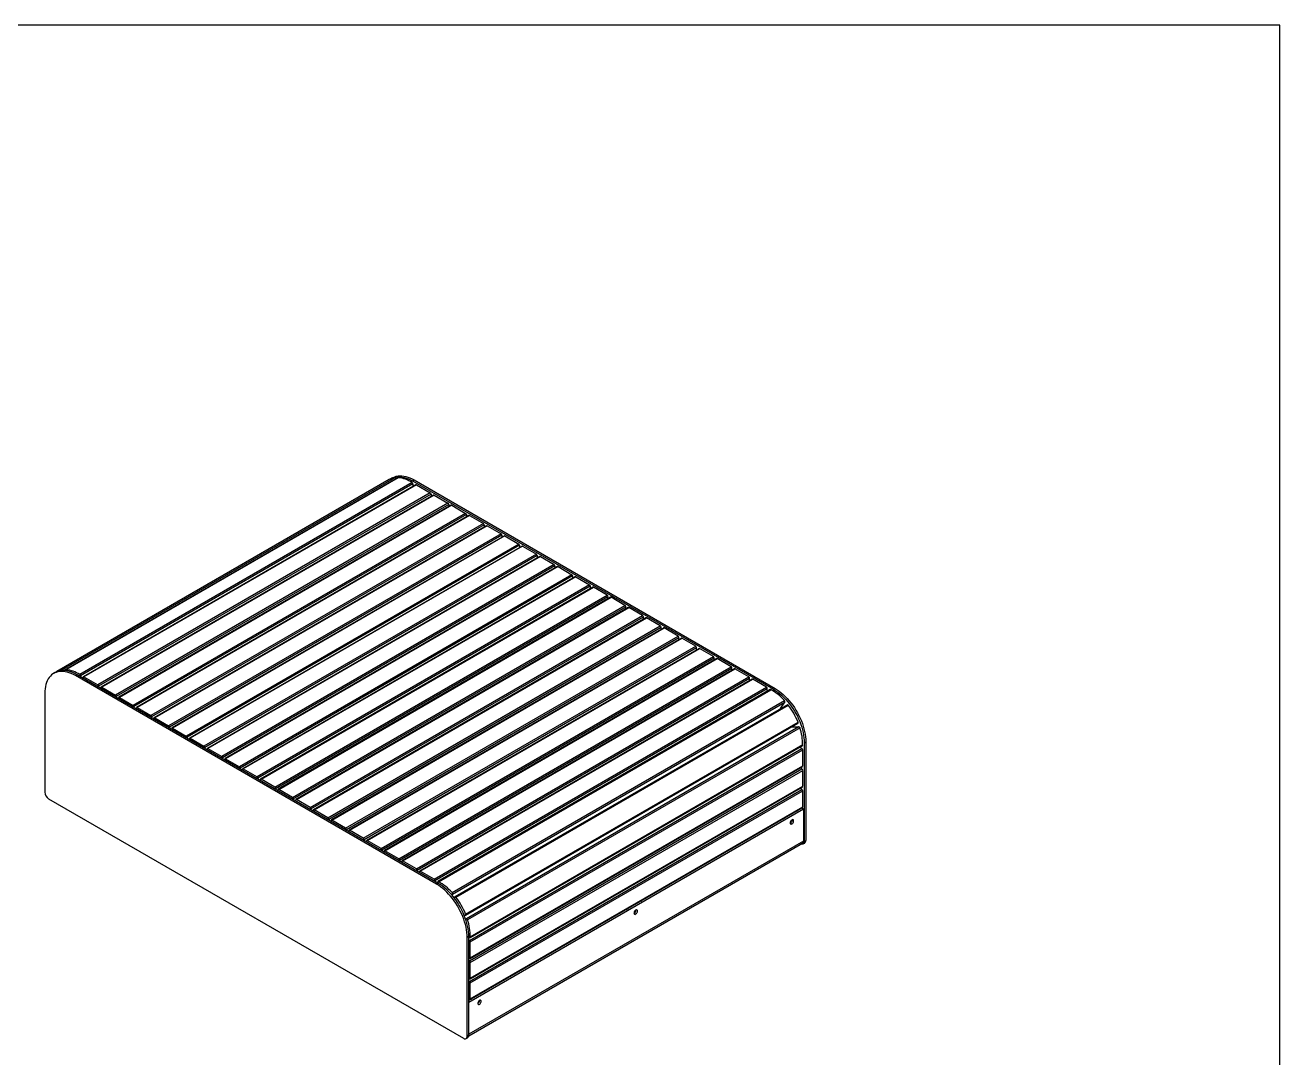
# Model space of a CAD drawing. Header units: millimetres. Extents: x 11004 to 16944, y 3285 to 7490.
# Drawn here: x 15561 to 16944, y 6352 to 7490 of the extents above; entities that cross this region are included whole.
import ezdxf

# ---------------------------------------------------------------- set-up
doc = ezdxf.new("R2010")
doc.units = ezdxf.units.MM
doc.header["$LTSCALE"] = 0.3
doc.layers.add('Nekreslit', color=6, linetype='Continuous', plot=False)

msp = doc.modelspace()

# ---------------------------------------------------------------- linework, layer by layer
for p, q in [((15962.3, 6989), (15595.7, 6777.4)), ((15968.3, 6991), (15601.7, 6779.4)), ((15969.4, 6990), (15603.4, 6778.6)), ((15972.3, 6991.1), (15605.7, 6779.5)), ((15972.5, 6991.2), (15606, 6779.6)), ((15965.7, 6991), (15964, 6990)), ((15969.4, 6990), (15969.6, 6989.6)), ((15988, 6987.6), (15989.7, 6988.6)), ((15988, 6987.6), (16386, 6757.9)), ((15989.7, 6988.6), (16387.7, 6758.8)), ((15987.5, 6985.9), (15621, 6774.3)), ((15988.3, 6984.4), (15621.8, 6772.8)), ((15991.6, 6983.3), (15625.1, 6771.6)), ((15992.2, 6983.2), (15625.7, 6771.6)), ((16007.5, 6974.4), (15640.9, 6762.8)), ((15988.3, 6984.4), (15988.3, 6981.3)), ((15992.2, 6983.2), (16007.5, 6974.4)), ((16008.4, 6972.9), (15641.8, 6761.3)), ((16011.2, 6972), (15644.6, 6760.4)), ((16011.8, 6971.9), (15645.2, 6760.3)), ((16027, 6963.1), (15660.5, 6751.5)), ((16027.9, 6961.6), (15661.3, 6750)), ((16030.7, 6960.7), (15664.1, 6749.1)), ((16031.3, 6960.7), (15664.7, 6749)), ((16008.4, 6972.9), (16008.4, 6970.4)), ((16011.8, 6971.9), (16027, 6963.1)), ((16027.9, 6961.6), (16027.9, 6959.1)), ((16031.3, 6960.7), (16046.5, 6951.8)), ((16046.5, 6951.8), (15680, 6740.2)), ((16047.4, 6950.4), (15680.8, 6738.8)), ((16050.2, 6949.5), (15683.6, 6737.8)), ((16050.8, 6949.4), (15684.2, 6737.8)), ((16047.4, 6950.4), (16047.4, 6947.8)), ((16050.8, 6949.4), (16066.1, 6940.6)), ((16066.1, 6940.6), (15699.5, 6729)), ((16066.9, 6939.1), (15700.3, 6727.5)), ((16069.7, 6938.2), (15703.1, 6726.6)), ((16070.3, 6938.1), (15703.7, 6726.5)), ((16066.9, 6939.1), (16066.9, 6936.6)), ((16070.3, 6938.1), (16085.6, 6929.3)), ((16085.6, 6929.3), (15719, 6717.7)), ((16086.4, 6927.8), (15719.9, 6716.2)), ((16089.2, 6926.9), (15722.7, 6715.3)), ((16089.8, 6926.9), (15723.3, 6715.2)), ((16086.4, 6927.8), (16086.4, 6925.3)), ((16089.8, 6926.9), (16105.1, 6918)), ((16105.1, 6918), (15738.5, 6706.4)), ((16105.9, 6916.6), (15739.4, 6705)), ((16108.7, 6915.7), (15742.2, 6704)), ((16109.3, 6915.6), (15742.8, 6704)), ((16124.6, 6906.8), (15758, 6695.2)), ((16125.5, 6905.3), (15758.9, 6693.7)), ((16105.9, 6916.6), (16105.9, 6914)), ((16109.3, 6915.6), (16124.6, 6906.8)), ((16125.5, 6905.3), (16125.5, 6902.8)), ((16128.3, 6904.4), (15761.7, 6692.8)), ((16128.9, 6904.3), (15762.3, 6692.7)), ((16144.1, 6895.5), (15777.6, 6683.9)), ((16145, 6894), (15778.4, 6682.4)), ((16147.8, 6893.1), (15781.2, 6681.5)), ((16148.4, 6893.1), (15781.8, 6681.4)), ((16128.9, 6904.3), (16144.1, 6895.5)), ((16145, 6894), (16145, 6891.5)), ((16148.4, 6893.1), (16163.6, 6884.2)), ((16163.6, 6884.2), (15797.1, 6672.6)), ((16164.5, 6882.8), (15797.9, 6671.2)), ((16167.3, 6881.9), (15800.7, 6670.2)), ((16167.9, 6881.8), (15801.3, 6670.2)), ((16164.5, 6882.8), (16164.5, 6880.2)), ((16167.9, 6881.8), (16183.2, 6873)), ((16183.2, 6873), (15816.6, 6661.4)), ((16184, 6871.5), (15817.4, 6659.9)), ((16186.8, 6870.6), (15820.3, 6659)), ((15820.9, 6658.9), (16187.4, 6870.5)), ((16184, 6871.5), (16184, 6869)), ((16202.7, 6861.7), (16187.4, 6870.5)), ((15836.1, 6650.1), (16202.7, 6861.7)), ((15837, 6648.6), (16203.5, 6860.2)), ((16206.3, 6859.3), (15839.8, 6647.7)), ((15840.4, 6647.6), (16206.9, 6859.3)), ((15855.6, 6638.8), (16222.2, 6850.4)), ((16203.5, 6857.7), (16203.5, 6860.2)), ((16222.2, 6850.4), (16206.9, 6859.3)), ((15856.5, 6637.4), (16223.1, 6849)), ((16225.8, 6848), (15859.3, 6636.4)), ((15859.9, 6636.4), (16226.4, 6848)), ((15875.2, 6627.6), (16241.7, 6839.2)), ((15876, 6626.1), (16242.6, 6837.7)), ((16245.4, 6836.8), (15878.8, 6625.2)), ((15879.4, 6625.1), (16246, 6836.7)), ((16223.1, 6846.4), (16223.1, 6849)), ((16241.7, 6839.2), (16226.4, 6848)), ((16242.6, 6835.2), (16242.6, 6837.7)), ((16261.2, 6827.9), (16246, 6836.7)), ((15894.7, 6616.3), (16261.2, 6827.9)), ((15895.5, 6614.8), (16262.1, 6826.4)), ((16264.9, 6825.5), (15898.3, 6613.9)), ((15898.9, 6613.8), (16265.5, 6825.5)), ((16262.1, 6823.9), (16262.1, 6826.4)), ((16280.8, 6816.6), (16265.5, 6825.5)), ((15914.2, 6605), (16280.8, 6816.6)), ((15915, 6603.6), (16281.6, 6815.2)), ((16284.4, 6814.2), (15917.8, 6602.6)), ((15918.4, 6602.6), (16285, 6814.2)), ((16281.6, 6812.6), (16281.6, 6815.2)), ((16300.3, 6805.4), (16285, 6814.2)), ((15933.7, 6593.8), (16300.3, 6805.4)), ((15934.6, 6592.3), (16301.1, 6803.9)), ((16303.9, 6803), (15937.3, 6591.4)), ((15937.9, 6591.3), (16304.5, 6802.9)), ((15953.2, 6582.5), (16319.8, 6794.1)), ((16301.1, 6801.4), (16301.1, 6803.9)), ((16319.8, 6794.1), (16304.5, 6802.9)), ((15954.1, 6581), (16320.6, 6792.6)), ((16323.4, 6791.7), (15956.9, 6580.1)), ((15957.5, 6580), (16324, 6791.7)), ((15972.7, 6571.2), (16339.3, 6782.8)), ((15973.6, 6569.8), (16340.2, 6781.4)), ((16342.9, 6780.4), (15976.4, 6568.8)), ((15977, 6568.8), (16343.5, 6780.4)), ((16320.6, 6790.1), (16320.6, 6792.6)), ((16339.3, 6782.8), (16324, 6791.7)), ((16340.2, 6778.8), (16340.2, 6781.4)), ((16358.8, 6771.6), (16343.5, 6780.4)), ((15594, 6776.4), (15592.4, 6775.4)), ((15618, 6774), (15616.3, 6773)), ((16014.3, 6543.3), (15616.3, 6773)), ((16016, 6544.3), (15618, 6774)), ((15621.8, 6772.8), (15621.8, 6771.9)), ((15624.8, 6770.1), (15624.8, 6771.1)), ((15625.7, 6771.6), (15640.9, 6762.8)), ((15992.3, 6560), (16358.8, 6771.6)), ((15993.1, 6558.5), (16359.7, 6770.1)), ((16362.5, 6769.2), (15995.9, 6557.6)), ((15996.5, 6557.5), (16363.1, 6769.1)), ((16359.7, 6767.6), (16359.7, 6770.1)), ((16378.3, 6760.3), (16363.1, 6769.1)), ((15582.4, 6753.4), (15582.4, 6644.7)), ((15641.8, 6761.3), (15641.8, 6760.3)), ((15644.3, 6758.8), (15644.3, 6759.8)), ((15645.2, 6760.3), (15660.5, 6751.5)), ((16011.8, 6548.7), (16378.3, 6760.3)), ((16012.6, 6547.2), (16379.2, 6758.8)), ((16382.5, 6757.6), (16015.9, 6546)), ((16016.5, 6545.9), (16383, 6757.5)), ((16379.2, 6755.7), (16379.2, 6758.8)), ((16386, 6757.9), (16387.7, 6758.8)), ((15661.3, 6750), (15661.3, 6749)), ((15663.9, 6747.6), (15663.9, 6748.6)), ((15664.7, 6749), (15680, 6740.2)), ((15680.8, 6738.8), (15680.8, 6737.8)), ((16031.5, 6533.9), (16398.1, 6745.5)), ((16031.9, 6532.3), (16398.5, 6743.9)), ((16401.3, 6740.9), (16034.7, 6529.3)), ((16035.8, 6528.8), (16402.3, 6740.4)), ((16393.9, 6736.7), (16398.5, 6743.9)), ((15683.4, 6736.3), (15683.4, 6737.3)), ((15684.2, 6737.8), (15699.5, 6729)), ((15700.3, 6727.5), (15700.3, 6726.5)), ((15702.9, 6725), (15702.9, 6726)), ((15703.7, 6726.5), (15719, 6717.7)), ((15719.9, 6716.2), (15719.9, 6715.2)), ((15722.4, 6713.8), (15722.4, 6714.8)), ((15723.3, 6715.2), (15738.5, 6706.4)), ((16046.4, 6509.1), (16413, 6720.7)), ((16046.5, 6510.2), (16413.1, 6721.8)), ((16414.1, 6716.7), (16047.5, 6505.1)), ((16415.3, 6715.6), (16048.7, 6504)), ((16405.6, 6716.4), (16414.1, 6716.7)), ((16406.1, 6716.7), (16406.1, 6716.4)), ((15739.4, 6705), (15739.4, 6704)), ((15741.9, 6702.5), (15741.9, 6703.5)), ((15742.8, 6704), (15758, 6695.2)), ((16419.9, 6699.1), (16421.6, 6700.1)), ((16419.9, 6699.1), (16419.9, 6590.3)), ((16421.6, 6700.1), (16421.6, 6591.3)), ((15758.9, 6693.7), (15758.9, 6692.7)), ((15761.4, 6691.2), (15761.4, 6692.2)), ((15762.3, 6692.7), (15777.6, 6683.9)), ((16050.8, 6481), (16417.4, 6692.7)), ((16051.4, 6484.4), (16417.9, 6696)), ((16418.2, 6696.6), (16051.6, 6484.9)), ((16051.6, 6479.6), (16418.2, 6691.2)), ((16417.4, 6692.7), (16414.7, 6694.2)), ((16418.2, 6673.5), (16418.2, 6691.2)), ((15778.4, 6682.4), (15778.4, 6681.4)), ((15781, 6680), (15781, 6681)), ((15781.8, 6681.4), (15797.1, 6672.6)), ((15797.9, 6671.2), (15797.9, 6670.2)), ((15800.5, 6668.7), (15800.5, 6669.7)), ((15801.3, 6670.2), (15816.6, 6661.4)), ((16050.8, 6458.5), (16417.4, 6670.1)), ((16051.4, 6461.4), (16418, 6673)), ((16051.6, 6461.9), (16418.2, 6673.5)), ((16417.4, 6670.1), (16415.2, 6671.4)), ((15817.4, 6659.9), (15817.4, 6658.9)), ((15820, 6658.4), (15820, 6657.4)), ((15836.1, 6650.1), (15820.9, 6658.9)), ((16051.6, 6457), (16418.2, 6668.6)), ((16418.2, 6651), (16418.2, 6668.6)), ((15837, 6647.6), (15837, 6648.6)), ((15839.5, 6647.1), (15839.5, 6646.2)), ((15855.6, 6638.8), (15840.4, 6647.6)), ((16050.8, 6436), (16417.4, 6647.6)), ((16051.4, 6438.8), (16418, 6650.5)), ((16051.6, 6439.4), (16418.2, 6651)), ((16051.6, 6434.5), (16418.2, 6646.1)), ((16417.4, 6647.6), (16415.2, 6648.8)), ((16418.2, 6628.5), (16418.2, 6646.1)), ((15586.7, 6637.3), (16044, 6373.3)), ((15856.5, 6636.4), (15856.5, 6637.4)), ((15859, 6635.9), (15859, 6634.9)), ((15875.2, 6627.6), (15859.9, 6636.4)), ((16051.4, 6416.3), (16418, 6627.9)), ((16051.6, 6416.9), (16418.2, 6628.5)), ((15876, 6625.1), (15876, 6626.1)), ((15878.6, 6624.6), (15878.6, 6623.6)), ((15894.7, 6616.3), (15879.4, 6625.1)), ((15895.5, 6613.8), (15895.5, 6614.8)), ((16417.4, 6627), (16049.9, 6414.9)), ((16419.1, 6626), (16049.9, 6412.9)), ((16395.6, 6615), (16396.1, 6614.8)), ((16396.1, 6614.8), (16397, 6615.2)), ((16397, 6615.2), (16396.5, 6615.5)), ((16397.3, 6615.6), (16396.9, 6615.8)), ((16397.3, 6615.6), (16396.9, 6615.8)), ((16397.3, 6615.6), (16397.7, 6616.2)), ((16402.3, 6618.9), (16402.3, 6618.3)), ((16403.1, 6618.8), (16403.1, 6619.4)), ((16411.8, 6624.3), (16412.3, 6624.1)), ((16412.3, 6624.1), (16413.1, 6624.6)), ((16413.1, 6624.6), (16412.6, 6624.8)), ((16419.1, 6626), (16417.4, 6627)), ((16419.1, 6626), (16419.1, 6590.7)), ((15898.1, 6613.4), (15898.1, 6612.4)), ((15914.2, 6605), (15898.9, 6613.8)), ((15915, 6602.6), (15915, 6603.6)), ((15917.6, 6602.1), (15917.6, 6601.1)), ((15933.7, 6593.8), (15918.4, 6602.6)), ((16380.9, 6606.6), (16380.9, 6606)), ((16383.7, 6607.8), (16383.9, 6607.7)), ((16383.8, 6608.2), (16384.3, 6607.9)), ((16385.1, 6609), (16385.1, 6608.4)), ((16386.5, 6609.8), (16386.5, 6609.2)), ((16387, 6609.5), (16387, 6610.1)), ((16406.3, 6612.8), (16405.5, 6613.3)), ((15934.6, 6591.3), (15934.6, 6592.3)), ((15937.1, 6590.8), (15937.1, 6589.8)), ((15953.2, 6582.5), (15937.9, 6591.3)), ((16419.1, 6590.7), (16049.9, 6377.7)), ((16049.9, 6376), (16418.1, 6588.5)), ((16418.7, 6587.6), (16420.4, 6588.5)), ((16419.9, 6590.3), (16421.6, 6591.3)), ((15954.1, 6580), (15954.1, 6581)), ((15956.6, 6579.6), (15956.6, 6578.6)), ((15972.7, 6571.2), (15957.5, 6580)), ((15973.6, 6568.8), (15973.6, 6569.8)), ((15976.1, 6568.3), (15976.1, 6567.3)), ((15992.3, 6560), (15977, 6568.8)), ((15993.1, 6557.5), (15993.1, 6558.5)), ((15995.6, 6557), (15995.6, 6556)), ((16011.8, 6548.7), (15996.5, 6557.5)), ((16012.6, 6546.2), (16012.6, 6547.2)), ((16015.7, 6545.4), (16015.7, 6544.5)), ((16016, 6544.3), (16014.3, 6543.3)), ((16031.3, 6531.3), (16031.9, 6532.3)), ((16033.8, 6528.3), (16034.1, 6528.5)), ((16034.6, 6529.1), (16033.9, 6528.1)), ((16230, 6519.4), (16230, 6518.9)), ((16230.9, 6519.4), (16230.9, 6519.9)), ((16239.5, 6524.9), (16240, 6524.6)), ((16240, 6524.6), (16240.9, 6525.1)), ((16240.9, 6525.1), (16240.4, 6525.4)), ((16044.9, 6508.9), (16046.2, 6509)), ((16045.3, 6509), (16045, 6508.8)), ((16046.4, 6505.1), (16047.5, 6505.1)), ((16208.7, 6507.1), (16208.7, 6506.5)), ((16214, 6509.9), (16214.2, 6509.7)), ((16214.1, 6510.2), (16214.2, 6510.1)), ((16214.2, 6510.3), (16214.2, 6509.7)), ((16214.8, 6510), (16214.8, 6510.6)), ((16223.4, 6515.6), (16223.9, 6515.3)), ((16223.9, 6515.3), (16224.7, 6515.8)), ((16224.7, 6515.8), (16224.2, 6516.1)), ((16224.3, 6516.1), (16224.4, 6516)), ((16224.9, 6515.9), (16224.7, 6515.8)), ((16225.7, 6516.7), (16225.5, 6516.8)), ((16225.7, 6516.7), (16225.5, 6516.8)), ((16225.7, 6516.7), (16225.7, 6516.9)), ((16234.1, 6513.3), (16233.2, 6513.8)), ((16049.9, 6485.5), (16048.3, 6484.5)), ((16048.3, 6375.8), (16048.3, 6484.5)), ((16049.9, 6376.7), (16049.9, 6485.5)), ((16050.8, 6484.5), (16049.9, 6485)), ((16050.8, 6481), (16049.9, 6481.5)), ((16051.6, 6461.9), (16051.6, 6479.6)), ((16049.9, 6461.9), (16050.8, 6461.4)), ((16050.8, 6458.5), (16049.9, 6459)), ((16051.6, 6439.4), (16051.6, 6457)), ((16049.9, 6439.4), (16050.8, 6438.9)), ((16050.8, 6436), (16049.9, 6436.5)), ((16051.6, 6416.9), (16051.6, 6434.5)), ((16058.6, 6419.9), (16058.6, 6420.5)), ((16067.3, 6425.5), (16067.8, 6425.2)), ((16067.8, 6425.2), (16068.6, 6425.7)), ((16068.6, 6425.7), (16068.1, 6426)), ((16049.9, 6416.9), (16050.8, 6416.4)), ((16049.9, 6416.9), (16051.6, 6415.9)), ((16051.6, 6415.9), (16052.5, 6416.4)), ((16052.5, 6416.4), (16052, 6416.7)), ((16052.3, 6416.8), (16052.8, 6416.8)), ((16052.8, 6416.8), (16052.5, 6416.9)), ((16052.8, 6416.8), (16052.5, 6416.9)), ((16052.7, 6416.5), (16052.5, 6416.4)), ((16057.8, 6420), (16057.8, 6419.4)), ((16061.8, 6413.9), (16061, 6414.4)), ((16047, 6373), (16048.7, 6374)), ((16049.9, 6376.7), (16048.3, 6375.8))]:
    msp.add_line(p, q)
at = {"flags": 128}
for points in [[(15963.2, 6989.5), (15963.2, 6989.5), (15964.8, 6990.4), (15966.6, 6991.2), (15968.4, 6991.7), (15970.4, 6992.1), (15972.4, 6992.2), (15974.5, 6992.2), (15976.6, 6991.9), (15978.8, 6991.4), (15981.1, 6990.8), (15983.4, 6989.9), (15985.7, 6988.8), (15988, 6987.6)], [(15965.7, 6991), (15966.5, 6991.4), (15968.3, 6992.2), (15970.1, 6992.7), (15972.1, 6993.1), (15974.1, 6993.2), (15976.2, 6993.1), (15978.3, 6992.9), (15980.5, 6992.4), (15982.8, 6991.7), (15985.1, 6990.9), (15987.4, 6989.8), (15989.7, 6988.6)], [(15972.3, 6991.1), (15972.4, 6991.2), (15972.5, 6991.2)], [(15616.3, 6773), (15614, 6774.3), (15611.7, 6775.3), (15609.4, 6776.2), (15607.2, 6776.9), (15605, 6777.3), (15602.8, 6777.6), (15600.7, 6777.7), (15598.7, 6777.5), (15596.8, 6777.2), (15594.9, 6776.6), (15593.2, 6775.9), (15591.5, 6774.9), (15590, 6773.8), (15588.6, 6772.5), (15587.3, 6771), (15586.2, 6769.3), (15585.2, 6767.4), (15584.4, 6765.4), (15583.7, 6763.3), (15583.1, 6761), (15582.7, 6758.6), (15582.5, 6756.1), (15582.4, 6753.4)], [(15618, 6774), (15615.7, 6775.3), (15613.4, 6776.3), (15611.1, 6777.2), (15608.9, 6777.9), (15606.7, 6778.3), (15604.5, 6778.6), (15602.4, 6778.6), (15600.4, 6778.5), (15598.5, 6778.1), (15596.6, 6777.6), (15594.9, 6776.8), (15594, 6776.4)], [(15605.5, 6778.5), (15605.5, 6778.7), (15605.4, 6778.9), (15605.5, 6779.1), (15605.5, 6779.3), (15605.6, 6779.4), (15605.7, 6779.5), (15605.8, 6779.6), (15606, 6779.6)], [(16386, 6757.9), (16388.3, 6756.4), (16390.6, 6754.8), (16392.9, 6753.1), (16395.1, 6751.1), (16397.3, 6749), (16399.5, 6746.8), (16401.6, 6744.5), (16403.6, 6742), (16405.5, 6739.4), (16407.4, 6736.7), (16409.1, 6733.9), (16410.8, 6731.1), (16412.3, 6728.2), (16413.7, 6725.3), (16415, 6722.3), (16416.1, 6719.3), (16417.1, 6716.3), (16417.9, 6713.3), (16418.6, 6710.4), (16419.2, 6707.5), (16419.6, 6704.6), (16419.8, 6701.8), (16419.9, 6699.1)], [(16387.7, 6758.8), (16390, 6757.4), (16392.3, 6755.8), (16394.6, 6754), (16396.8, 6752.1), (16399, 6750), (16401.2, 6747.8), (16403.3, 6745.4), (16405.3, 6743), (16407.2, 6740.4), (16409.1, 6737.7), (16410.8, 6734.9), (16412.5, 6732.1), (16414, 6729.2), (16415.4, 6726.2), (16416.7, 6723.3), (16417.8, 6720.3), (16418.8, 6717.3), (16419.6, 6714.3), (16420.3, 6711.4), (16420.9, 6708.4), (16421.3, 6705.6), (16421.5, 6702.8), (16421.6, 6700.1)], [(16402.3, 6740.4), (16402.2, 6740.6), (16402, 6740.8), (16401.8, 6740.9), (16401.7, 6740.9), (16401.5, 6741), (16401.3, 6740.9), (16401.3, 6740.9)], [(16394.2, 6737.1), (16394.3, 6737.1), (16394.4, 6736.9)], [(16413, 6720.7), (16413, 6720.7), (16413.1, 6720.8), (16413.2, 6721), (16413.2, 6721.2), (16413.2, 6721.4), (16413.2, 6721.6), (16413.1, 6721.8)], [(16396.8, 6615.7), (16396.8, 6615.7), (16397.3, 6615.6)], [(16397.2, 6615.3), (16397.1, 6615.3), (16397, 6615.3)], [(16397.3, 6615.6), (16397.3, 6615.6), (16397.3, 6615.6), (16397.3, 6615.6), (16397.3, 6615.6), (16397.3, 6615.6), (16397.3, 6615.6), (16397.3, 6615.6), (16397.3, 6615.6)], [(16398, 6615.8), (16398.2, 6616.1), (16398.5, 6616.7)], [(16408.2, 6612.9), (16408.2, 6613.5), (16407.9, 6613.9), (16407.6, 6614.2), (16407.1, 6614.3), (16406.6, 6614.2), (16406.1, 6613.8), (16405.5, 6613.4), (16405.1, 6612.8), (16404.7, 6612.1), (16404.5, 6611.4), (16404.4, 6610.7), (16404.5, 6610.1), (16404.7, 6609.7), (16405.1, 6609.4), (16405.5, 6609.4), (16406.1, 6609.5), (16406.6, 6609.8), (16407.1, 6610.3), (16407.6, 6610.9), (16407.9, 6611.5), (16408.2, 6612.2), (16408.2, 6612.9)], [(16419.9, 6590.3), (16419.8, 6589.4), (16419.6, 6588.6), (16419.2, 6588), (16418.7, 6587.6), (16418, 6587.3), (16417.3, 6587.3), (16416.5, 6587.5), (16416.3, 6587.5)], [(16048.3, 6484.5), (16048.2, 6487.2), (16047.9, 6490), (16047.5, 6492.9), (16047, 6495.8), (16046.3, 6498.8), (16045.4, 6501.8), (16044.4, 6504.7), (16043.3, 6507.7), (16042, 6510.7), (16040.6, 6513.6), (16039.1, 6516.5), (16037.5, 6519.4), (16035.7, 6522.2), (16033.9, 6524.8), (16031.9, 6527.4), (16029.9, 6529.9), (16027.8, 6532.3), (16025.7, 6534.5), (16023.5, 6536.6), (16021.2, 6538.5), (16018.9, 6540.3), (16016.6, 6541.9), (16014.3, 6543.3)], [(16049.9, 6485.5), (16049.9, 6488.2), (16049.6, 6491), (16049.2, 6493.9), (16048.7, 6496.8), (16048, 6499.8), (16047.1, 6502.7), (16046.1, 6505.7), (16045, 6508.7), (16043.7, 6511.7), (16042.3, 6514.6), (16040.8, 6517.5), (16039.2, 6520.4), (16037.4, 6523.1), (16035.6, 6525.8), (16033.6, 6528.4), (16031.6, 6530.9), (16029.5, 6533.2), (16027.4, 6535.5), (16025.2, 6537.5), (16022.9, 6539.5), (16020.6, 6541.3), (16018.3, 6542.9), (16016, 6544.3)], [(16035.8, 6528.8), (16035.6, 6529), (16035.4, 6529.1), (16035.3, 6529.3), (16035.1, 6529.3), (16034.9, 6529.3), (16034.8, 6529.3), (16034.7, 6529.3), (16034.6, 6529.1)], [(16225.7, 6516.4), (16226, 6516.8), (16226.3, 6517.3)], [(16046.2, 6509), (16046.3, 6509), (16046.5, 6509.1), (16046.6, 6509.2), (16046.6, 6509.4), (16046.6, 6509.5), (16046.6, 6509.8), (16046.6, 6510), (16046.5, 6510.2)], [(16225.7, 6516.7), (16225.7, 6516.7), (16225.7, 6516.7), (16225.7, 6516.7), (16225.7, 6516.7), (16225.7, 6516.7), (16225.7, 6516.7), (16225.7, 6516.7), (16225.7, 6516.7)], [(16236, 6513.5), (16235.9, 6514.1), (16235.7, 6514.5), (16235.3, 6514.8), (16234.9, 6514.8), (16234.3, 6514.7), (16233.8, 6514.4), (16233.3, 6513.9), (16232.8, 6513.3), (16232.5, 6512.6), (16232.2, 6511.9), (16232.2, 6511.3), (16232.2, 6510.7), (16232.5, 6510.3), (16232.8, 6510), (16233.3, 6509.9), (16233.8, 6510), (16234.3, 6510.3), (16234.9, 6510.8), (16235.3, 6511.4), (16235.7, 6512.1), (16235.9, 6512.8), (16236, 6513.5)], [(16052.8, 6416.8), (16052.9, 6417), (16053.2, 6417.3)], [(16052.8, 6416.8), (16052.8, 6416.8), (16052.8, 6416.8), (16052.8, 6416.8), (16052.8, 6416.8), (16052.8, 6416.8), (16052.8, 6416.8), (16052.8, 6416.8), (16052.8, 6416.8)], [(16053.5, 6416.9), (16053.9, 6417.6), (16054, 6417.8)], [(16063.7, 6414), (16063.7, 6414.6), (16063.4, 6415.1), (16063.1, 6415.3), (16062.6, 6415.4), (16062.1, 6415.3), (16061.6, 6415), (16061, 6414.5), (16060.6, 6413.9), (16060.2, 6413.2), (16060, 6412.5), (16059.9, 6411.8), (16060, 6411.3), (16060.2, 6410.8), (16060.6, 6410.5), (16061, 6410.5), (16061.6, 6410.6), (16062.1, 6410.9), (16062.6, 6411.4), (16063.1, 6412), (16063.4, 6412.7), (16063.7, 6413.4), (16063.7, 6414)], [(16044, 6373.3), (16044.8, 6372.9), (16045.6, 6372.7), (16046.4, 6372.8), (16047, 6373), (16047.5, 6373.4), (16047.9, 6374.1), (16048.2, 6374.8), (16048.3, 6375.8)]]:
    msp.add_lwpolyline(points, dxfattribs=at)
for centre, radius, start, end in [((15970.6, 6974.5), 16.7, 97.9864, 119.7828), ((15968.1, 6989.6), 1.41, 13.903, 83.1127), ((15969.4, 6958.4), 32.9, 56.539, 84.5184), ((15986.5, 6984.3), 1.85, 2.6991, 56.0907), ((15991.9, 6982.7), 0.604, 54.3824, 114.3071), ((16006.5, 6972.8), 1.84, 2.6055, 57.3945), ((16011.4, 6971.4), 0.604, 54.3824, 114.3071), ((16026, 6961.6), 1.84, 2.6055, 57.3945), ((16030.9, 6960.2), 0.604, 54.3824, 114.3071), ((16045.6, 6950.3), 1.84, 2.6055, 57.3945), ((16050.4, 6948.9), 0.604, 54.3824, 114.3071), ((16065.1, 6939), 1.84, 2.6055, 57.3945), ((16070, 6937.6), 0.604, 54.3824, 114.3071), ((16084.6, 6927.8), 1.84, 2.6055, 57.3945), ((16089.5, 6926.4), 0.604, 54.3824, 114.3071), ((16104.1, 6916.5), 1.84, 2.6055, 57.3945), ((16109, 6915.1), 0.604, 54.3824, 114.3071), ((16123.6, 6905.2), 1.84, 2.6055, 57.3945), ((16128.5, 6903.8), 0.604, 54.3824, 114.3071), ((16143.1, 6894), 1.84, 2.6055, 57.3945), ((16148, 6892.6), 0.604, 54.3824, 114.3071), ((16162.6, 6882.7), 1.84, 2.6055, 57.3945), ((16167.5, 6881.3), 0.604, 54.3824, 114.3071), ((16182.2, 6871.4), 1.84, 2.6055, 57.3945), ((16187.1, 6870), 0.604, 54.3824, 114.3071), ((16201.7, 6860.1), 1.84, 2.6055, 57.3945), ((16206.6, 6858.8), 0.604, 54.3824, 114.3071), ((16221.2, 6848.9), 1.84, 2.6055, 57.3945), ((16226.1, 6847.5), 0.604, 54.3824, 114.3071), ((16240.7, 6837.6), 1.84, 2.6055, 57.3945), ((16245.6, 6836.2), 0.604, 54.3824, 114.3071), ((16260.2, 6826.3), 1.84, 2.6055, 57.3945), ((16265.1, 6825), 0.604, 54.3824, 114.3071), ((16279.8, 6815.1), 1.84, 2.6055, 57.3945), ((16284.6, 6813.7), 0.604, 54.3824, 114.3071), ((16299.3, 6803.8), 1.84, 2.6055, 57.3945), ((16304.2, 6802.4), 0.604, 54.3824, 114.3071), ((16318.8, 6792.6), 1.84, 2.6055, 57.3945), ((16323.7, 6791.2), 0.604, 54.3824, 114.3071), ((16338.3, 6781.3), 1.84, 2.6055, 57.3945), ((16343.2, 6779.9), 0.604, 54.3824, 114.3071), ((15604, 6763), 16.6, 97.9305, 123.3157), ((15601.6, 6778.1), 1.31, 24.6638, 84.1056), ((15602.8, 6746.8), 32.9, 56.539, 84.5184), ((15619.9, 6772.7), 1.85, 2.6991, 56.0907), ((15625.3, 6771.2), 0.524, 50.7967, 189.214), ((16357.8, 6770), 1.84, 2.6055, 57.3945), ((16362.7, 6768.6), 0.604, 54.3824, 114.3071), ((15640, 6761.2), 1.84, 2.6055, 57.3945), ((15644.9, 6759.9), 0.524, 50.7967, 189.214), ((16377.3, 6758.8), 1.84, 2.6055, 57.3945), ((16382.7, 6757.1), 0.584, 56.5294, 114.996), ((16355, 6707.2), 57.6, 41.6974, 60.9118), ((15659.5, 6749.9), 1.84, 2.6055, 57.3945), ((15664.4, 6748.6), 0.524, 50.7967, 189.214), ((15679, 6738.7), 1.84, 2.6055, 57.3945), ((16397, 6744.4), 1.5, 341.2662, 47.3083), ((16337, 6690.3), 82.3, 22.4937, 37.5063), ((15683.9, 6737.4), 0.524, 50.7967, 189.214), ((15698.5, 6727.4), 1.84, 2.6055, 57.3945), ((15703.4, 6726.1), 0.524, 50.7967, 189.214), ((15718, 6716.1), 1.84, 2.6055, 57.3945), ((15722.9, 6714.8), 0.524, 50.7967, 189.214), ((16413.8, 6715.2), 1.5, 12.6892, 78.7379), ((16360.5, 6697.5), 57.6, 359.0909, 18.3028), ((15737.5, 6704.9), 1.84, 2.6055, 57.3945), ((15742.4, 6703.6), 0.524, 50.7967, 189.214), ((15757.1, 6693.6), 1.84, 2.6055, 57.3945), ((15762, 6692.3), 0.524, 50.7967, 189.214), ((15776.6, 6682.3), 1.84, 2.6055, 57.3945), ((16416.4, 6691.1), 1.84, 2.6055, 57.3945), ((16417.6, 6696.5), 0.584, 305.0021, 3.4744), ((15781.5, 6681), 0.524, 50.7967, 189.214), ((15796.1, 6671.1), 1.84, 2.6055, 57.3945), ((15801, 6669.8), 0.524, 50.7967, 189.214), ((16416.4, 6668.6), 1.84, 2.6055, 57.3945), ((16417.6, 6673.5), 0.592, 305.0133, 6.2988), ((15815.6, 6659.8), 1.84, 2.6055, 57.3945), ((15820.5, 6658.5), 0.524, 50.7967, 189.214), ((15591.6, 6645.1), 9.22, 182.6055, 237.3945), ((15835.1, 6648.5), 1.84, 2.6055, 57.3945), ((15840, 6647.2), 0.524, 50.7967, 189.214), ((16416.4, 6646), 1.84, 2.6055, 57.3945), ((16417.6, 6650.9), 0.592, 305.0133, 6.2988), ((15854.6, 6637.3), 1.84, 2.6055, 57.3945), ((15859.6, 6636), 0.524, 50.7967, 189.214), ((16417.6, 6628.4), 0.592, 305.0133, 6.2988), ((15874.2, 6626), 1.84, 2.6055, 57.3945), ((15879.1, 6624.7), 0.524, 50.7967, 189.214), ((15893.7, 6614.7), 1.84, 2.6055, 57.3945), ((15898.6, 6613.4), 0.524, 50.7967, 189.214), ((16396.4, 6617.4), 2.11, 282.5218, 336.5336), ((16396.2, 6617.6), 2.33, 286.4063, 336.2816), ((16395.7, 6617.9), 3.01, 306.5096, 334.0586), ((16402.6, 6614), 3.95, 297.9156, 2.0898), ((15913.2, 6603.5), 1.84, 2.6055, 57.3945), ((15918.1, 6602.2), 0.524, 50.7967, 189.214), ((16381.6, 6606.8), 0.651, 198.3385, 244.4413), ((16383.9, 6608.2), 0.434, 207.0817, 239.5957), ((15932.7, 6592.2), 1.84, 2.6055, 57.3945), ((15937.6, 6590.9), 0.524, 50.7967, 189.214), ((16416.8, 6590.5), 2.3, 304.0564, 7.2558), ((16418.7, 6590.9), 2.88, 304.0564, 7.2558), ((15952.2, 6580.9), 1.84, 2.6055, 57.3945), ((15957.1, 6579.6), 0.524, 50.7967, 189.214), ((15971.7, 6569.7), 1.84, 2.6055, 57.3945), ((15976.7, 6568.4), 0.524, 50.7967, 189.214), ((15991.3, 6558.4), 1.84, 2.6055, 57.3945), ((15996.2, 6557.1), 0.524, 50.7967, 189.214), ((16010.8, 6547.1), 1.84, 2.6055, 57.3945), ((16016.2, 6545.5), 0.519, 53.9546, 189.6852), ((15988.5, 6495.6), 57.6, 41.6974, 60.9118), ((16030.5, 6532.8), 1.5, 341.2662, 47.3083), ((15970.5, 6478.7), 82.3, 22.4937, 37.5063), ((16224, 6518), 2.22, 285.1114, 336.9608), ((16224.1, 6518), 2.1, 282.4568, 336.5986), ((16223.5, 6518.5), 2.97, 306.3143, 334.2539), ((16047.2, 6503.6), 1.5, 12.6892, 78.7379), ((15994, 6485.9), 57.6, 359.0909, 18.3028), ((16209.3, 6507.3), 0.651, 198.3385, 244.4413), ((16214.2, 6510.2), 0.437, 205.3129, 239.5611), ((16226.5, 6514), 2.84, 106.0993, 135.0626), ((16224.5, 6516.7), 0.708, 265.8974, 265.9433), ((16230.3, 6514.5), 3.95, 297.9156, 2.0898), ((16051.1, 6484.9), 0.519, 230.3251, 6.0566), ((16049.8, 6479.5), 1.84, 2.6055, 57.3945), ((16051.1, 6461.8), 0.524, 230.7967, 9.214), ((16049.8, 6456.9), 1.84, 2.6055, 57.3945), ((16051.1, 6439.3), 0.524, 230.7967, 9.214), ((16049.8, 6434.4), 1.84, 2.6055, 57.3945), ((16051.1, 6416.8), 0.524, 230.7967, 9.214), ((16051.8, 6418.6), 2.14, 282.9132, 336.1422), ((16051.8, 6418.6), 2.25, 285.5123, 336.5598), ((16051.2, 6419.1), 2.99, 306.4219, 334.1464), ((16058.1, 6415.1), 3.95, 297.9156, 2.0898), ((16047, 6376.4), 2.96, 305.0133, 6.2988)]:
    msp.add_arc(centre, radius, start, end)
at = {"layer": 'Nekreslit'}
msp.add_lwpolyline([(11004.4, 3289.9), (16944.4, 3289.9), (16944.4, 7489.9), (11004.4, 7489.9)], close=True, dxfattribs=at)

doc.saveas('drawing.dxf')
